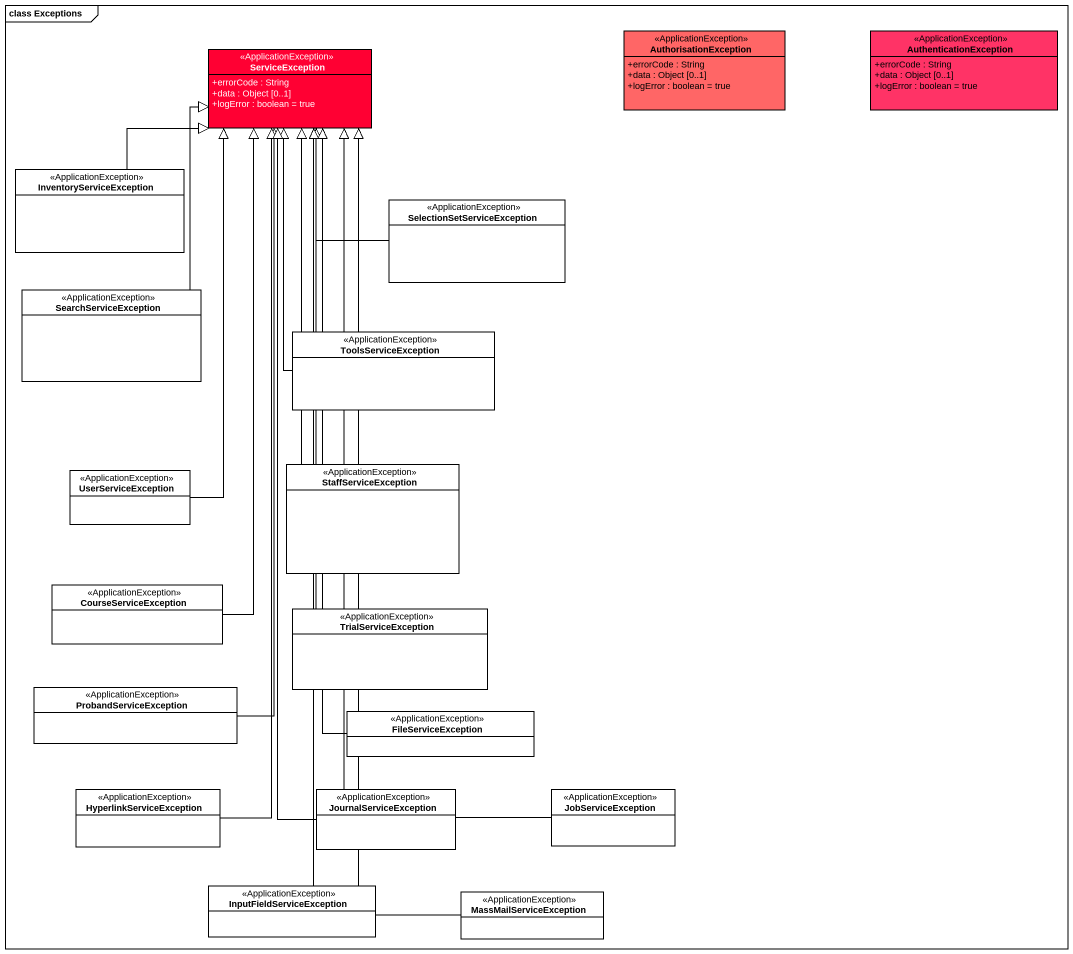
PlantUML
@startuml
mainframe class Exceptions
hide circle
hide empty members
skinparam classAttributeIconSize 0
class AuthorisationException <<ApplicationException>> #FF6666 {
  +errorCode : String
  +data : Object [0..1]
  +logError : boolean = true
}
class AuthenticationException <<ApplicationException>> #FF3366 {
  +errorCode : String
  +data : Object [0..1]
  +logError : boolean = true
}
class ServiceException <<ApplicationException>> #FF0033 {
  +errorCode : String
  +data : Object [0..1]
  +logError : boolean = true
}
class InventoryServiceException <<ApplicationException>>
class SelectionSetServiceException <<ApplicationException>>
class SearchServiceException <<ApplicationException>>
class ToolsServiceException <<ApplicationException>>
class UserServiceException <<ApplicationException>>
class StaffServiceException <<ApplicationException>>
class CourseServiceException <<ApplicationException>>
class TrialServiceException <<ApplicationException>>
class ProbandServiceException <<ApplicationException>>
class FileServiceException <<ApplicationException>>
class HyperlinkServiceException <<ApplicationException>>
class JournalServiceException <<ApplicationException>>
class JobServiceException <<ApplicationException>>
class InputFieldServiceException <<ApplicationException>>
class MassMailServiceException <<ApplicationException>>
InventoryServiceException -up-|> ServiceException
SelectionSetServiceException -up-|> ServiceException
SearchServiceException -up-|> ServiceException
ToolsServiceException -up-|> ServiceException
UserServiceException -up-|> ServiceException
StaffServiceException -up-|> ServiceException
CourseServiceException -up-|> ServiceException
TrialServiceException -up-|> ServiceException
ProbandServiceException -up-|> ServiceException
FileServiceException -up-|> ServiceException
HyperlinkServiceException -up-|> ServiceException
JournalServiceException -up-|> ServiceException
JobServiceException -up-|> ServiceException
InputFieldServiceException -up-|> ServiceException
MassMailServiceException -up-|> ServiceException
@enduml
